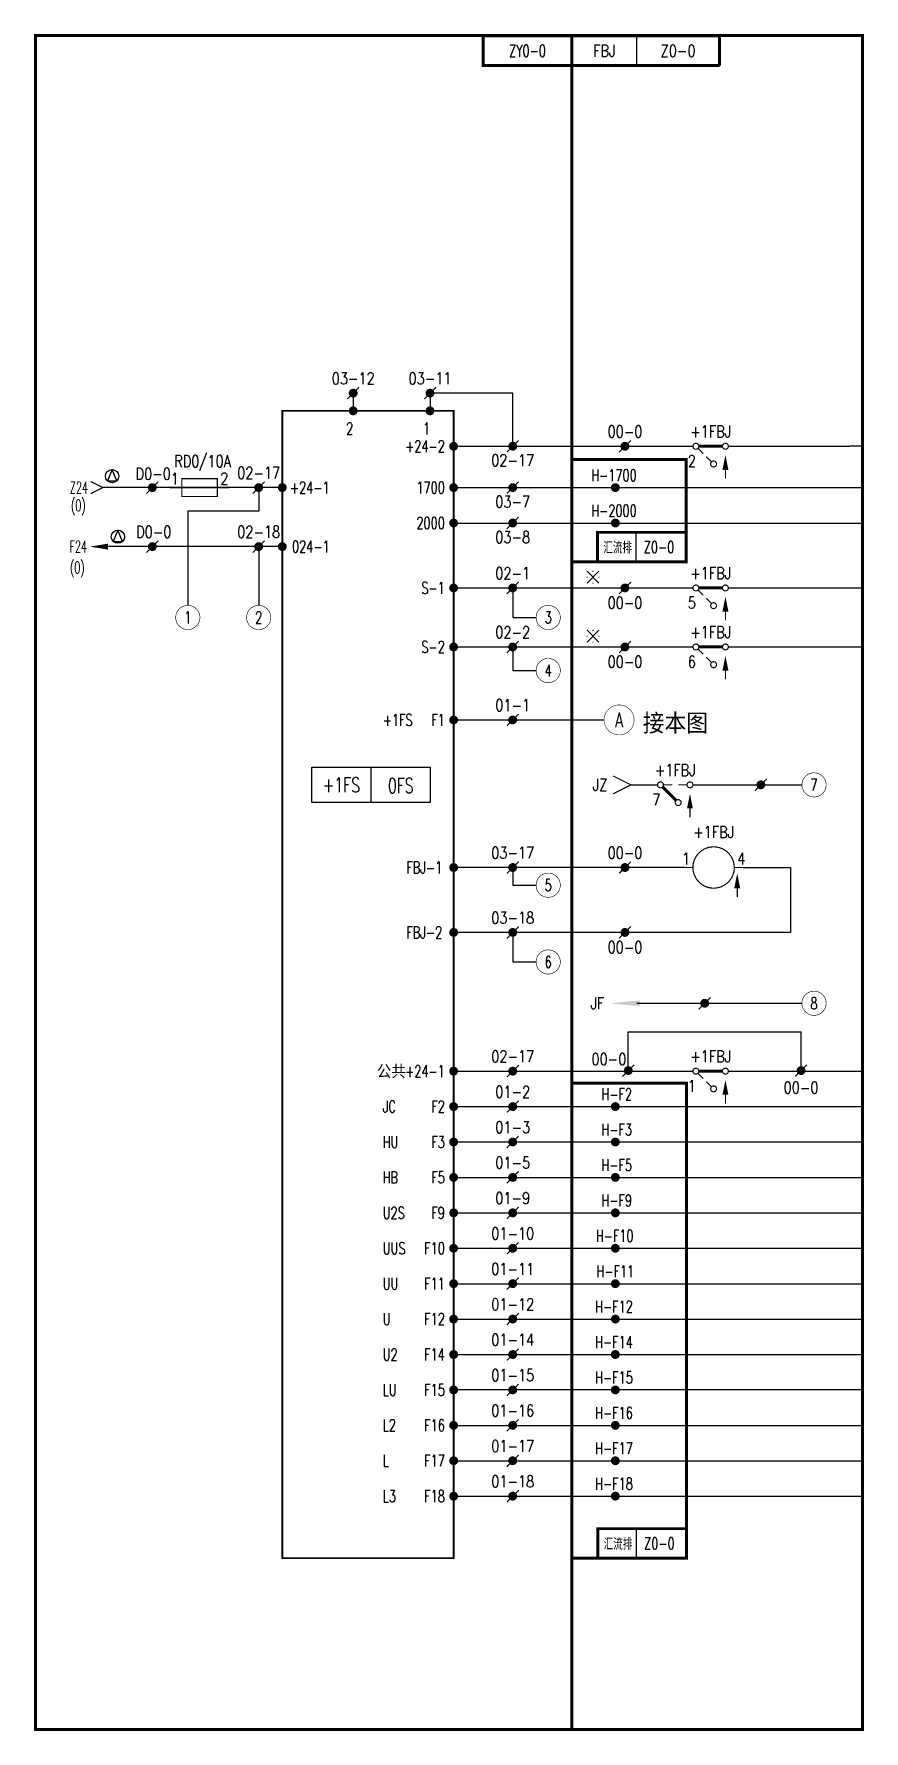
# Model space of a CAD drawing. Extents: x 0 to 140, y 0 to 287.
import ezdxf
from ezdxf.enums import TextEntityAlignment as Align

# ---------------------------------------------------------------- set-up
doc = ezdxf.new("R2010")
doc.units = 0
doc.header["$MEASUREMENT"] = 0
doc.layers.get('0').update_dxf_attribs({"linetype": 'CONTINUOUS'})
doc.layers.add('define', color=7, linetype='CONTINUOUS')
doc.layers.add('tie', color=7, linetype='CONTINUOUS')
doc.styles.add('CHINESE', font='TIMES.TTF', dxfattribs={"width": 0.9})
doc.styles.get("Standard").update_dxf_attribs({"font": 'txt.shx', "bigfont": 'hztxt.shx'})

# ---------------------------------------------------------------- blocks, each defined once
blk = doc.blocks.new('conti_2')
for points in [[(-0.95, 0, 0.1, 0.1, 1), (-1.05, 0, 0.1, 0.1, 1)], [(0.05, 1, 0.1, 0.1, 1), (-0.05, 1, 0.1, 0.1, 1)], [(1.05, 0, 0.1, 0.1, 1), (0.95, 0, 0.1, 0.1, 1)], [(0.05, -1, 0.1, 0.1, 1), (-0.05, -1, 0.1, 0.1, 1)]]:
    blk.add_lwpolyline(points, format="xyseb", close=True)
for points in [[(-1, -1), (1, 1)], [(1, -1), (-1, 1)]]:
    blk.add_lwpolyline(points)
at = {"width": 0.7}
blk.add_attdef('1', (1.45, -0.91), '', height=2, dxfattribs=at)

msp = doc.modelspace()

# ---------------------------------------------------------------- linework, layer by layer
at = {"color": 7}
for p, q in [((101.79, 281.9), (101.79, 286.9)), ((53.79, 226.4), (53.79, 223.4)), ((74.79, 226.4), (66.79, 226.4)), ((66.79, 226.4), (66.79, 223.4)), ((80.79, 226.4), (66.79, 226.4)), ((80.79, 217.4), (80.79, 226.4)), ((70.79, 217.4), (90.79, 217.4)), ((90.79, 217.4), (111.29, 217.4)), ((117.29, 217.4), (137.79, 217.4)), ((140, 217.4), (137.79, 217.4)), ((41.79, 210.4), (11.42, 210.4)), ((37.79, 210.4), (37.79, 206.4)), ((70.79, 210.4), (90.79, 210.4)), ((90.79, 210.4), (137.79, 210.4)), ((137.79, 210.4), (140, 210.4)), ((37.79, 206.4), (25.79, 206.4)), ((25.79, 206.4), (25.79, 190.4)), ((70.79, 204.4), (90.79, 204.4)), ((90.79, 204.4), (137.79, 204.4)), ((137.79, 204.4), (140, 204.4)), ((41.79, 200.4), (12.26, 200.4)), ((37.79, 200.4), (37.79, 190.4)), ((70.79, 193.4), (90.79, 193.4)), ((80.79, 193.4), (80.79, 188.4)), ((90.79, 193.4), (111.29, 193.4)), ((117.29, 193.4), (137.79, 193.4)), ((137.79, 193.4), (140, 193.4)), ((80.79, 188.4), (84.79, 188.4)), ((70.79, 183.4), (90.79, 183.4)), ((80.79, 183.4), (80.79, 179.4)), ((90.79, 183.4), (111.29, 183.4)), ((117.29, 183.4), (137.79, 183.4)), ((137.79, 183.4), (140, 183.4)), ((80.79, 179.4), (84.79, 179.4)), ((70.79, 171.04), (90.79, 171.04)), ((90.79, 171.04), (96.25, 171.04)), ((46.79, 163.04), (66.79, 163.04)), ((46.79, 157.04), (46.79, 163.04)), ((56.79, 163.04), (56.79, 157.04)), ((66.79, 163.04), (66.79, 157.04)), ((100.79, 160.04), (105.29, 160.04)), ((111.29, 160.04), (122.79, 160.04)), ((122.79, 160.04), (129.79, 160.04)), ((66.79, 157.04), (46.79, 157.04)), ((109.79, 146.04), (70.79, 146.04)), ((80.79, 146.04), (80.79, 143.04)), ((119.79, 146.04), (127.79, 146.04)), ((127.79, 146.04), (127.79, 135.04)), ((80.79, 143.04), (84.79, 143.04)), ((127.79, 135.04), (70.79, 135.04)), ((80.79, 135.04), (80.79, 130.04)), ((80.79, 130.04), (84.79, 130.04)), ((101.79, 123.04), (129.79, 123.04))]:
    msp.add_line(p, q, dxfattribs=at)
for p, q in [((101.64, 202.82), (101.64, 197.9)), ((70.79, 111.54), (90.79, 111.54)), ((90.79, 111.54), (111.29, 111.54)), ((117.29, 111.54), (140, 111.54)), ((70.79, 105.54), (140, 105.54)), ((101.7, 34.04), (101.7, 29.13))]:
    msp.add_line(p, q)
at = {"color": 1}
for p, q in [((70.79, 99.54), (140, 99.54)), ((70.79, 93.54), (140, 93.54)), ((70.79, 87.54), (140, 87.54)), ((70.79, 81.54), (140, 81.54))]:
    msp.add_line(p, q, dxfattribs=at)
at = {"color": 2}
for p, q in [((70.79, 75.54), (140, 75.54)), ((70.79, 69.54), (140, 69.54)), ((70.79, 63.54), (140, 63.54))]:
    msp.add_line(p, q, dxfattribs=at)
at = {"color": 3}
for p, q in [((140, 57.54), (70.79, 57.54)), ((70.79, 51.54), (140, 51.54))]:
    msp.add_line(p, q, dxfattribs=at)
at = {"color": 5}
for p, q in [((70.79, 45.54), (140, 45.54)), ((70.79, 39.54), (140, 39.54))]:
    msp.add_line(p, q, dxfattribs=at)
at = {"color": 7, "linetype": 'Continuous', "const_width": 0.5}
msp.add_lwpolyline([(0, 287), (140, 287), (140, 0), (0, 0)], close=True, dxfattribs=at)
at = {"color": 7}
for points, const_width in [([(90.79, 281.9), (90.79, 286.9), (75.79, 286.9), (75.79, 281.9), (90.79, 281.9)], 0.5), ([(90.79, 286.9), (115.79, 286.9), (115.79, 281.9)], 0.5), ([(90.79, 286.9), (90.79, 281.9), (115.79, 281.9)], 0.5), ([(52.79, 225.4), (54.79, 227.4)], 0.2), ([(65.79, 225.4), (67.79, 227.4)], 0.2), ([(79.79, 216.4), (81.79, 218.4)], 0.2), ([(98.79, 216.4), (100.79, 218.4)], 0.2), ([(113.04, 216.15), (112.1, 217.09)], 0.2), ([(116.29, 217.4), (112.29, 217.4)], 0.5), ([(114.47, 214.72), (113.54, 215.65)], 0.2), ([(116.79, 213.4), (116.79, 211.9)], 0.2), ([(18.79, 209.4), (20.79, 211.4)], 0.2), ([(22.79, 210.4), (32.79, 210.4)], 0.2), ([(36.79, 209.4), (38.79, 211.4)], 0.2), ([(79.79, 209.4), (81.79, 211.4)], 0.2), ([(79.79, 203.4), (81.79, 205.4)], 0.2), ([(18.79, 199.4), (20.79, 201.4)], 0.2), ([(36.79, 199.4), (38.79, 201.4)], 0.2), ([(79.79, 192.4), (81.79, 194.4)], 0.2), ([(98.79, 192.4), (100.79, 194.4)], 0.2), ([(113.04, 192.15), (112.1, 193.09)], 0.2), ([(116.29, 193.4), (112.29, 193.4)], 0.5), ([(114.47, 190.72), (113.54, 191.65)], 0.2), ([(116.79, 189.4), (116.79, 187.9)], 0.2), ([(79.79, 182.4), (81.79, 184.4)], 0.2), ([(98.79, 182.4), (100.79, 184.4)], 0.2), ([(113.04, 182.15), (112.1, 183.09)], 0.2), ([(116.29, 183.4), (112.29, 183.4)], 0.5), ([(114.47, 180.72), (113.54, 181.65)], 0.2), ([(90.79, 178.4), (90.79, 169.22)], 0.5), ([(116.79, 179.4), (116.79, 177.9)], 0.2), ([(79.79, 170.04), (81.79, 172.04)], 0.2), ([(97.79, 158.54), (100.79, 160.04), (97.79, 161.54)], 0.2), ([(121.79, 159.04), (123.79, 161.04)], 0.2), ([(106.06, 159.78), (108.43, 157.4)], 0.5), ([(106.29, 160.04), (107.79, 160.04)], 0.2), ([(108.79, 160.04), (110.29, 160.04)], 0.2), ([(110.79, 156.04), (110.79, 154.54)], 0.2), ([(79.79, 145.04), (81.79, 147.04)], 0.2), ([(98.79, 145.04), (100.79, 147.04)], 0.2), ([(111.29, 146.04), (109.79, 146.04)], 0.2), ([(118.29, 146.04), (119.79, 146.04)], 0.2), ([(118.79, 142.54), (118.79, 141.04)], 0.2), ([(79.79, 134.04), (81.79, 136.04)], 0.2), ([(98.79, 134.04), (100.79, 136.04)], 0.2), ([(112.29, 122.04), (114.29, 124.04)], 0.2)]:
    msp.add_lwpolyline(points, dxfattribs=dict(at, const_width=const_width))
for points, const_width in [([(90.79, 286.9), (90.79, 0)], 0.5), ([(9.35, 209.36), (11.42, 210.4), (9.35, 211.44)], 0.2), ([(79.79, 110.54), (81.79, 112.54)], 0.2), ([(99.35, 110.64), (101.35, 112.64)], 0.2), ([(128.59, 110.64), (130.59, 112.64)], 0.2), ([(113.04, 110.29), (112.1, 111.24)], 0.2), ([(116.29, 111.54), (112.29, 111.54)], 0.5), ([(114.47, 108.86), (113.54, 109.79)], 0.2), ([(79.79, 104.54), (81.79, 106.54)], 0.2), ([(116.79, 107.54), (116.79, 106.04)], 0.2)]:
    msp.add_lwpolyline(points, dxfattribs=dict(const_width=const_width))
for points, const_width in [([(53.41, 226.4, 1), (54.16, 226.4, 1)], 0.75), ([(66.41, 226.4, 1), (67.16, 226.4, 1)], 0.75), ([(53.41, 223.4, 1), (54.16, 223.4, 1)], 0.75), ([(66.41, 223.4, 1), (67.16, 223.4, 1)], 0.75), ([(70.41, 217.4, 1), (71.16, 217.4, 1)], 0.75), ([(80.41, 217.4, 1), (81.16, 217.4, 1)], 0.75), ([(99.41, 217.4, 1), (100.16, 217.4, 1)], 0.75), ([(19.41, 210.4, 1), (20.16, 210.4, 1)], 0.75), ([(37.41, 210.4, 1), (38.16, 210.4, 1)], 0.75), ([(41.41, 210.4, 1), (42.16, 210.4, 1)], 0.75), ([(70.41, 210.4, 1), (71.16, 210.4, 1)], 0.75), ([(80.41, 210.4, 1), (81.16, 210.4, 1)], 0.75), ([(97.78, 210.4, 1), (98.53, 210.4, 1)], 0.75), ([(70.41, 204.4, 1), (71.16, 204.4, 1)], 0.75), ([(80.41, 204.4, 1), (81.16, 204.4, 1)], 0.75), ([(97.78, 204.4, 1), (98.53, 204.4, 1)], 0.75), ([(19.41, 200.4, 1), (20.16, 200.4, 1)], 0.75), ([(37.41, 200.4, 1), (38.16, 200.4, 1)], 0.75), ([(41.41, 200.4, 1), (42.16, 200.4, 1)], 0.75), ([(70.41, 193.4, 1), (71.16, 193.4, 1)], 0.75), ([(80.41, 193.4, 1), (81.16, 193.4, 1)], 0.75), ([(99.41, 193.4, 1), (100.16, 193.4, 1)], 0.75), ([(23.74, 188.4, 1), (27.84, 188.4, 1)], 0.1), ([(35.74, 188.4, 1), (39.84, 188.4, 1)], 0.1), ([(84.74, 188.4, 1), (88.84, 188.4, 1)], 0.1), ([(70.41, 183.4, 1), (71.16, 183.4, 1)], 0.75), ([(80.41, 183.4, 1), (81.16, 183.4, 1)], 0.75), ([(99.41, 183.4, 1), (100.16, 183.4, 1)], 0.75), ([(84.74, 179.4, 1), (88.84, 179.4, 1)], 0.1), ([(96.25, 171.04, 1), (101.33, 171.04, 1)], 0.0833), ([(70.41, 171.04, 1), (71.16, 171.04, 1)], 0.75), ([(80.41, 171.04, 1), (81.16, 171.04, 1)], 0.75), ([(129.74, 160.04, 1), (133.84, 160.04, 1)], 0.1), ([(122.41, 160.04, 1), (123.16, 160.04, 1)], 0.75), ([(111.29, 146.04, 1), (118.29, 146.04, 1)], 0.2), ([(70.41, 146.04, 1), (71.16, 146.04, 1)], 0.75), ([(80.41, 146.04, 1), (81.16, 146.04, 1)], 0.75), ([(99.41, 146.04, 1), (100.16, 146.04, 1)], 0.75), ([(84.74, 143.04, 1), (88.84, 143.04, 1)], 0.1), ([(70.41, 135.04, 1), (71.16, 135.04, 1)], 0.75), ([(80.41, 135.04, 1), (81.16, 135.04, 1)], 0.75), ([(99.41, 135.04, 1), (100.16, 135.04, 1)], 0.75), ([(84.74, 130.04, 1), (88.84, 130.04, 1)], 0.1), ([(112.91, 123.04, 1), (113.66, 123.04, 1)], 0.75), ([(129.74, 123.04, 1), (133.84, 123.04, 1)], 0.1)]:
    msp.add_lwpolyline(points, format="xyb", close=True, dxfattribs=dict(at, const_width=const_width))
at = {"const_width": 0.3}
msp.add_lwpolyline([(41.79, 223.4), (41.79, 223.4), (70.79, 223.4), (70.79, 29.04), (41.79, 29.04), (41.79, 223.4), (41.79, 223.4)], close=True, dxfattribs=at)
at = {"color": 7, "const_width": 0.2}
for points in [[(111.79, 217.9, -1), (111.79, 216.9, -1), (111.79, 217.9)], [(116.79, 217.9, -1), (116.79, 216.9, -1), (116.79, 217.9)], [(114.79, 214.9, -1), (114.79, 213.9, -1), (114.79, 214.9)], [(111.79, 193.9, -1), (111.79, 192.9, -1), (111.79, 193.9)], [(116.79, 193.9, -1), (116.79, 192.9, -1), (116.79, 193.9)], [(114.79, 190.9, -1), (114.79, 189.9, -1), (114.79, 190.9)], [(111.79, 183.9, -1), (111.79, 182.9, -1), (111.79, 183.9)], [(116.79, 183.9, -1), (116.79, 182.9, -1), (116.79, 183.9)], [(114.79, 180.9, -1), (114.79, 179.9, -1), (114.79, 180.9)], [(105.79, 160.54, -1), (105.79, 159.54, -1), (105.79, 160.54)], [(110.79, 160.54, -1), (110.79, 159.54, -1), (110.79, 160.54)], [(108.79, 157.54, -1), (108.79, 156.54, -1), (108.79, 157.54)]]:
    msp.add_lwpolyline(points, format="xyb", dxfattribs=at)
msp.add_lwpolyline([(27.79, 211.9), (24.79, 211.9), (24.79, 208.9), (30.79, 208.9), (30.79, 211.9)], close=True, dxfattribs=at)
at = {"color": 1}
for points, const_width in [([(110.13, 197.82), (110.13, 202.82), (95.13, 202.82), (95.13, 197.82), (110.13, 197.82)], 0.5), ([(79.79, 98.54), (81.79, 100.54)], 0.2), ([(79.79, 92.54), (81.79, 94.54)], 0.2), ([(79.79, 86.54), (81.79, 88.54)], 0.2), ([(79.79, 80.54), (81.79, 82.54)], 0.2), ([(110.18, 29.04), (110.18, 34.04), (95.18, 34.04), (95.18, 29.04), (110.18, 29.04)], 0.5)]:
    msp.add_lwpolyline(points, dxfattribs=dict(at, const_width=const_width))
at = {"const_width": 0.75}
for points in [[(70.41, 111.54, 1), (71.16, 111.54, 1)], [(80.41, 111.54, 1), (81.16, 111.54, 1)], [(99.97, 111.64, 1), (100.72, 111.64, 1)], [(129.22, 111.64, 1), (129.97, 111.64, 1)], [(70.41, 105.54, 1), (71.16, 105.54, 1)], [(80.41, 105.54, 1), (81.16, 105.54, 1)], [(97.78, 105.54, 1), (98.53, 105.54, 1)]]:
    msp.add_lwpolyline(points, format="xyb", close=True, dxfattribs=at)
at = {"const_width": 0.2}
for points in [[(111.79, 112.04, -1), (111.79, 111.04, -1), (111.79, 112.04)], [(116.79, 112.04, -1), (116.79, 111.04, -1), (116.79, 112.04)], [(114.79, 109.04, -1), (114.79, 108.04, -1), (114.79, 109.04)]]:
    msp.add_lwpolyline(points, format="xyb", dxfattribs=at)
at = {"color": 1, "const_width": 0.5}
msp.add_lwpolyline([(90.79, 109.52), (110.18, 109.52), (110.18, 29.04), (90.79, 29.04)], close=True, dxfattribs=at)
at = {"color": 1, "const_width": 0.75}
for points in [[(70.41, 99.54, 1), (71.16, 99.54, 1)], [(80.41, 99.54, 1), (81.16, 99.54, 1)], [(97.78, 99.54, 1), (98.53, 99.54, 1)], [(70.41, 93.54, 1), (71.16, 93.54, 1)], [(80.41, 93.54, 1), (81.16, 93.54, 1)], [(97.78, 93.54, 1), (98.53, 93.54, 1)], [(70.41, 87.54, 1), (71.16, 87.54, 1)], [(80.41, 87.54, 1), (81.16, 87.54, 1)], [(97.78, 87.54, 1), (98.53, 87.54, 1)], [(70.41, 81.54, 1), (71.16, 81.54, 1)], [(80.41, 81.54, 1), (81.16, 81.54, 1)], [(97.78, 81.54, 1), (98.53, 81.54, 1)]]:
    msp.add_lwpolyline(points, format="xyb", close=True, dxfattribs=at)
at = {"color": 2, "const_width": 0.75}
for points in [[(70.41, 75.54, 1), (71.16, 75.54, 1)], [(80.41, 75.54, 1), (81.16, 75.54, 1)], [(97.78, 75.54, 1), (98.53, 75.54, 1)], [(70.41, 69.54, 1), (71.16, 69.54, 1)], [(80.41, 69.54, 1), (81.16, 69.54, 1)], [(97.78, 69.54, 1), (98.53, 69.54, 1)], [(70.41, 63.54, 1), (71.16, 63.54, 1)], [(80.41, 63.54, 1), (81.16, 63.54, 1)], [(97.78, 63.54, 1), (98.53, 63.54, 1)]]:
    msp.add_lwpolyline(points, format="xyb", close=True, dxfattribs=at)
at = {"color": 2, "const_width": 0.2}
for points in [[(79.79, 74.54), (81.79, 76.54)], [(79.79, 68.54), (81.79, 70.54)], [(79.79, 62.54), (81.79, 64.54)]]:
    msp.add_lwpolyline(points, dxfattribs=at)
at = {"color": 3, "const_width": 0.75}
for points in [[(70.41, 57.54, 1), (71.16, 57.54, 1)], [(80.41, 57.54, 1), (81.16, 57.54, 1)], [(97.78, 57.54, 1), (98.53, 57.54, 1)], [(70.41, 51.54, 1), (71.16, 51.54, 1)], [(80.41, 51.54, 1), (81.16, 51.54, 1)], [(97.78, 51.54, 1), (98.53, 51.54, 1)]]:
    msp.add_lwpolyline(points, format="xyb", close=True, dxfattribs=at)
at = {"color": 3, "const_width": 0.2}
for points in [[(79.79, 56.54), (81.79, 58.54)], [(79.79, 50.54), (81.79, 52.54)]]:
    msp.add_lwpolyline(points, dxfattribs=at)
at = {"color": 5, "const_width": 0.75}
for points in [[(70.41, 45.54, 1), (71.16, 45.54, 1)], [(80.41, 45.54, 1), (81.16, 45.54, 1)], [(97.78, 45.54, 1), (98.53, 45.54, 1)], [(70.41, 39.54, 1), (71.16, 39.54, 1)], [(80.41, 39.54, 1), (81.16, 39.54, 1)], [(97.78, 39.54, 1), (98.53, 39.54, 1)]]:
    msp.add_lwpolyline(points, format="xyb", close=True, dxfattribs=at)
at = {"color": 5, "const_width": 0.2}
for points in [[(79.79, 44.54), (81.79, 46.54)], [(79.79, 38.54), (81.79, 40.54)]]:
    msp.add_lwpolyline(points, dxfattribs=at)
at = {"color": 7}
for points in [[(116.29, 213.4), (117.29, 213.4), (116.79, 215.9)], [(116.29, 189.4), (117.29, 189.4), (116.79, 191.9)], [(116.29, 179.4), (117.29, 179.4), (116.79, 181.9)], [(110.29, 156.04), (111.29, 156.04), (110.79, 158.54)], [(118.29, 142.54), (119.29, 142.54), (118.79, 145.04)], [(102.29, 123.54), (102.29, 122.54), (97.29, 123.04)]]:
    msp.add_solid(points, dxfattribs=at)
for points in [[(12.26, 200.9), (12.26, 199.9), (9.26, 200.4)], [(116.29, 107.54), (117.29, 107.54), (116.79, 110.04)]]:
    msp.add_solid(points)
at = {"layer": 'define'}
for p, q in [((12.97, 213.46), (12.18, 211.55)), ((13.76, 211.55), (12.97, 213.46)), ((12.18, 211.55), (13.76, 211.55)), ((13.96, 203.2), (13.17, 201.29)), ((13.17, 201.29), (14.75, 201.29)), ((14.75, 201.29), (13.96, 203.2)), ((100.35, 118.21), (129.59, 118.21)), ((100.35, 111.64), (100.35, 118.21)), ((129.59, 111.64), (129.59, 118.21))]:
    msp.add_line(p, q, dxfattribs=at)
at = {"layer": 'define', "color": 1, "const_width": 0.5}
msp.add_lwpolyline([(90.79, 197.82), (110.13, 197.82), (110.13, 215.15), (90.79, 215.15)], close=True, dxfattribs=at)
at = {"layer": 'define'}
for centre in [(12.97, 212.34), (13.96, 202.08)]:
    msp.add_circle(centre, 1.12, dxfattribs=at)

# ---------------------------------------------------------------- block references
for p in [(94.38, 195.22), (94.38, 185.22)]:
    msp.add_blockref('conti_2', p, dxfattribs=at)

# ---------------------------------------------------------------- texts
at = {"color": 5}
for s, width, p in [('ZY0-0', 0.7, (83.29, 284.4)), ('Z0-0', 0.8, (108.79, 284.4))]:
    msp.add_text(s, height=2, dxfattribs=dict(at, width=width)).set_placement(p, align=Align.MIDDLE)
at = {"color": 7}
for s, height, width, p in [('FBJ', 2, 0.8, (96.29, 284.4)), ('汇流排', 2, 0.7, (98.55, 200.32)), ('1', 2, 0.7, (25.79, 188.4)), ('2', 2, 0.7, (37.79, 188.4)), ('3', 2, 0.7, (86.79, 188.4)), ('4', 2, 0.7, (86.79, 179.4)), ('A', 2.5, 0.7, (98.79, 171.04)), ('+1FS', 2.5, 0.7, (51.79, 160.04)), ('7', 2, 0.7, (131.79, 160.04)), ('5', 2, 0.7, (86.79, 143.04)), ('6', 2, 0.7, (86.79, 130.04)), ('8', 2, 0.7, (131.79, 123.04)), ('汇流排', 2, 0.7, (98.61, 31.54))]:
    msp.add_text(s, height=height, dxfattribs=dict(at, width=width)).set_placement(p, align=Align.MIDDLE)
for s, width, p in [('03-12', 0.8, (53.79, 227.9)), ('+1FBJ', 0.8, (114.29, 218.9)), ('02-17', 0.8, (37.79, 211.9)), ('H-1700', 0.7, (97.93, 211.49)), ('H-2000', 0.7, (97.93, 205.49)), ('02-18', 0.8, (37.79, 201.9)), ('+1FBJ', 0.8, (114.29, 194.9)), ('+1FBJ', 0.8, (114.29, 184.9)), ('01-1', 0.8, (80.79, 172.54)), ('+1FBJ', 0.8, (108.29, 161.54)), ('+1FBJ', 0.8, (114.79, 151.04)), ('+1FBJ', 0.8, (114.29, 113.04)), ('H-F2', 0.7, (98.4, 106.64)), ('H-F3', 0.7, (98.4, 100.64)), ('H-F5', 0.7, (98.4, 94.64)), ('H-F9', 0.7, (98.4, 88.64)), ('H-F10', 0.7, (98.05, 82.64)), ('H-F11', 0.7, (98.16, 76.64)), ('H-F12', 0.7, (97.93, 70.64)), ('H-F14', 0.7, (97.93, 64.64)), ('H-F15', 0.7, (97.93, 58.64)), ('H-F16', 0.7, (97.93, 52.64)), ('H-F17', 0.7, (97.93, 46.64)), ('H-F18', 0.7, (97.93, 40.64))]:
    msp.add_text(s, height=2, dxfattribs=dict(at, width=width)).set_placement(p, align=Align.CENTER)
at = {"color": 7, "width": 0.7}
for s, p in [('2', (53.79, 220.4)), ('1', (66.79, 220.4)), ('+24-2', (69.29, 217.4)), ('+24-1', (49.79, 210.4)), ('1700', (69.29, 210.4)), ('2000', (69.29, 204.4)), ('024-1', (49.79, 200.4)), ('S-1', (69.29, 193.4)), ('S-2', (69.29, 183.4)), ('F1', (69.29, 171.04))]:
    msp.add_text(s, height=2, dxfattribs=at).set_placement(p, align=Align.MIDDLE_RIGHT)
at = {"color": 3, "width": 0.8}
msp.add_text('RD0', height=2, dxfattribs=at).set_placement((27.75, 213.88), align=Align.RIGHT)
at = {"width": 0.8}
msp.add_text('/10A', height=2, dxfattribs=at).set_placement((30.35, 213.88), align=Align.CENTER)
at = {"color": 7, "width": 0.8}
for s, p in [('2', (111.79, 213.9)), ('1', (24.29, 210.9)), ('5', (111.79, 189.9)), ('6', (111.79, 179.9)), ('JZ', (96.79, 159.04)), ('7', (105.79, 156.54)), ('1', (110.79, 146.54)), ('JF', (96.29, 122.04))]:
    msp.add_text(s, height=2, dxfattribs=at).set_placement(p, align=Align.RIGHT)
at = {"color": 3}
for s, width, p in [('D0-0', 0.8, (19.94, 211.75)), ('(0)', 0.6, (7.26, 206.39)), ('03-7', 0.8, (80.79, 207.01)), ('D0-0', 0.8, (20.03, 201.9)), ('03-8', 0.8, (80.79, 201.01)), ('(0)', 0.6, (7.09, 195.86)), ('01-2', 0.8, (80.79, 107.04)), ('01-3', 0.8, (80.79, 101.04)), ('01-5', 0.8, (80.79, 95.04)), ('01-9', 0.8, (80.79, 89.04)), ('01-10', 0.8, (80.79, 83.04)), ('01-11', 0.8, (80.79, 77.04)), ('01-12', 0.8, (80.79, 71.04)), ('01-14', 0.8, (80.79, 65.04)), ('01-15', 0.8, (80.79, 59.04)), ('01-16', 0.8, (80.79, 53.04)), ('01-17', 0.8, (80.79, 47.04)), ('01-18', 0.8, (80.79, 41.04))]:
    msp.add_text(s, height=2, dxfattribs=dict(at, width=width)).set_placement(p, align=Align.CENTER)
at = {"color": 7}
for s, width, p in [('2', 0.8, (31.29, 210.9)), ('+1FS', 0.7, (58.79, 170.04)), ('4', 0.8, (118.79, 146.54))]:
    msp.add_text(s, height=2, dxfattribs=dict(at, width=width)).set_placement(p)
for s, width, p in [('Z24', 0.6, (8.9, 209.4)), ('F24', 0.6, (8.74, 199.4)), ('1', 0.8, (111.79, 108.04))]:
    msp.add_text(s, height=2, dxfattribs=dict(width=width)).set_placement(p, align=Align.RIGHT)
at = {"color": 3, "width": 0.7}
for p in [(105.56, 200.32), (105.62, 31.54)]:
    msp.add_text('Z0-0', height=2, dxfattribs=at).set_placement(p, align=Align.MIDDLE)
at = {"color": 7, "style": 'CHINESE', "width": 0.9}
msp.add_text('接本图', height=3, dxfattribs=at).set_placement((102.79, 169.04))
at = {"color": 6, "width": 0.7}
msp.add_text('0FS', height=2.5, dxfattribs=at).set_placement((61.84, 158.66), align=Align.CENTER)
at = {"color": 7, "width": 0.7}
for s, p in [('FBJ-1', (62.79, 146.04)), ('FBJ-2', (62.79, 135.04))]:
    msp.add_text(s, height=2, dxfattribs=at).set_placement(p, align=Align.MIDDLE_LEFT)
at = {"style": 'CHINESE', "width": 0.9}
msp.add_text('公共', height=2, dxfattribs=at).set_placement((57.79, 110.54))
at = {"width": 0.7}
msp.add_text('+24-1', height=2, dxfattribs=at).set_placement((69.29, 111.54), align=Align.MIDDLE_RIGHT)
at = {"color": 1, "width": 0.7}
for s, p in [('JC', (58.79, 104.54)), ('HU', (58.79, 98.54)), ('HB', (58.79, 92.54)), ('U2S', (58.79, 86.54)), ('UUS', (58.79, 80.54))]:
    msp.add_text(s, height=2, dxfattribs=at).set_placement(p)
for s, p in [('F2', (69.29, 105.54)), ('F3', (69.29, 99.54)), ('F5', (69.29, 93.54)), ('F9', (69.29, 87.54)), ('F10', (69.29, 81.54))]:
    msp.add_text(s, height=2, dxfattribs=at).set_placement(p, align=Align.MIDDLE_RIGHT)
at = {"color": 2, "width": 0.7}
for s, p in [('UU', (58.79, 74.54)), ('U', (58.79, 68.54)), ('U2', (58.79, 62.54))]:
    msp.add_text(s, height=2, dxfattribs=at).set_placement(p)
for s, p in [('F11', (69.29, 75.54)), ('F12', (69.29, 69.54)), ('F14', (69.29, 63.54))]:
    msp.add_text(s, height=2, dxfattribs=at).set_placement(p, align=Align.MIDDLE_RIGHT)
at = {"color": 3, "width": 0.7}
for s, p in [('LU', (58.79, 56.54)), ('L2', (58.79, 50.54))]:
    msp.add_text(s, height=2, dxfattribs=at).set_placement(p)
for s, p in [('F15', (69.29, 57.54)), ('F16', (69.29, 51.54))]:
    msp.add_text(s, height=2, dxfattribs=at).set_placement(p, align=Align.MIDDLE_RIGHT)
at = {"color": 5, "width": 0.7}
for s, p in [('L', (58.79, 44.54)), ('L3', (58.79, 38.54))]:
    msp.add_text(s, height=2, dxfattribs=at).set_placement(p)
for s, p in [('F17', (69.29, 45.54)), ('F18', (69.29, 39.54))]:
    msp.add_text(s, height=2, dxfattribs=at).set_placement(p, align=Align.MIDDLE_RIGHT)
at = {"layer": 'tie', "color": 3, "width": 0.8}
for s, p in [('03-11', (66.79, 227.9)), ('00-0', (99.79, 218.9)), ('02-17', (80.79, 214.02)), ('02-1', (80.79, 194.9)), ('00-0', (99.79, 189.9)), ('02-2', (80.79, 184.9)), ('00-0', (99.79, 179.9)), ('03-17', (80.79, 147.54)), ('00-0', (99.79, 147.54)), ('03-18', (80.79, 136.54)), ('00-0', (99.79, 131.54)), ('02-17', (80.79, 113.04)), ('00-0', (97.07, 112.59)), ('00-0', (129.59, 107.75))]:
    msp.add_text(s, height=2, dxfattribs=at).set_placement(p, align=Align.CENTER)

doc.saveas('drawing.dxf')
